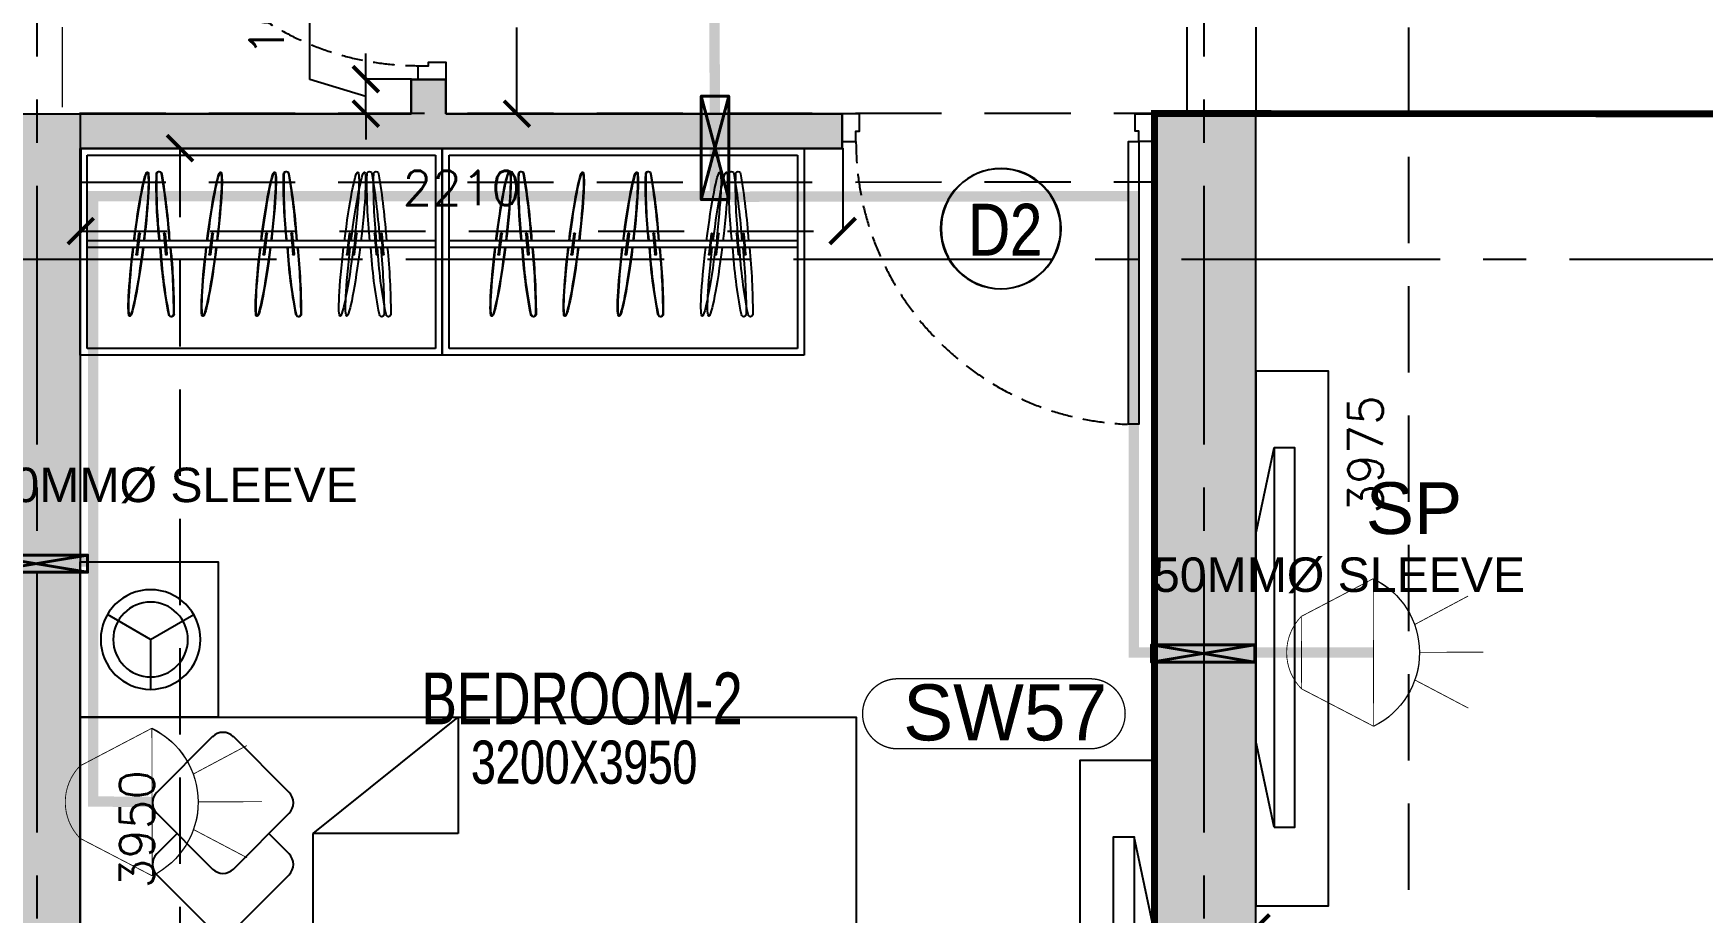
# Model space of a CAD drawing. Header units: millimetres. Extents: x 1135099 to 1230264, y -5736945 to -5695799.
# Drawn here: x 1199245 to 1204086, y -5726791 to -5724241 of the extents above; entities that cross this region are included whole.
import ezdxf
from ezdxf.enums import TextEntityAlignment as Align

# ---------------------------------------------------------------- set-up
doc = ezdxf.new("R2010")
doc.units = ezdxf.units.MM
doc.header["$LTSCALE"] = 1000
doc.header["$MEASUREMENT"] = 0
for name, pattern in [('2BHK-A - FRONT$1$AUDIT_D_120904163729-0', [0]), ('2BHK-A - FRONT$1$HIDDEN', [0.375, 0.25, -0.125]), ('AUDIT_D_120904163729-0', [0]), ('T8(T9 IS SIMILAR) - DIMENSION & TEXTING$0$( Hidden )', [0.375, 0.25, -0.125]), ('T8(T9 IS SIMILAR) - DIMENSION & TEXTING$0$1', [0]), ('T8(T9 IS SIMILAR) - DIMENSION & TEXTING$0$3BHK-D$0$HIDDEN', [0.375, 0.25, -0.125]), ('T8(T9 IS SIMILAR) - DIMENSION & TEXTING$0$HIDDEN', [0.375, 0.25, -0.125]), ('T8(T9 IS SIMILAR) - DIMENSION & TEXTING$1$AUDIT_D_120904163729-0', [0]), ('T8(T9 IS SIMILAR)$0$$0$HIDDEN', [0.375, 0.25, -0.125]), ('T8(T9 IS SIMILAR)$0$HIDDEN', [0.375, 0.25, -0.125]), ('T8_REFUGE COLUMNS$0$CENTER2', [1.125, 0.75, -0.125, 0.125, -0.125])]:
    doc.linetypes.add(name, pattern=pattern)
doc.layers.get('0').update_dxf_attribs({"linetype": 'AUDIT_D_120904163729-0'})
for name, color, linetype in [('2BHK-A - FRONT$0$2BHK-A - FRONT$0$a-furniture', 8, 'Continuous'), ('2BHK-A - FRONT$0$A-DOOR-FULL', 2, 'Continuous'), ('2BHK-A - FRONT$0$a-furniture', 8, 'Continuous'), ('2BHK-A - FRONT$0$a-window-no', 125, 'Continuous'), ('2BHK-A - FRONT$1$A-HATCH -160', 251, '2BHK-A - FRONT$1$AUDIT_D_120904163729-0'), ('T8(T9 IS SIMILAR) - DIMENSION & TEXTING$0$A-DIMENSIONS', 2, 'T8(T9 IS SIMILAR) - DIMENSION & TEXTING$0$HIDDEN'), ('T8(T9 IS SIMILAR) - DIMENSION & TEXTING$0$A-FIRE FIGHTING', 7, 'T8(T9 IS SIMILAR) - DIMENSION & TEXTING$1$AUDIT_D_120904163729-0'), ('T8(T9 IS SIMILAR) - DIMENSION & TEXTING$1$a-window-no', 125, 'Continuous'), ('T8(T9 IS SIMILAR)$0$S-BEAM', 20, 'T8(T9 IS SIMILAR)$0$$0$HIDDEN'), ('T8_REFUGE COLUMNS$0$A-CENTERLINE', 193, 'T8_REFUGE COLUMNS$0$CENTER2'), ('T8_REFUGE COLUMNS$1$A-RCC COLS', 3, 'Continuous'), ('T8_TYPICAL COLUMNS$0$A-RCC COLS', 3, 'Continuous')]:
    doc.layers.add(name, color=color, linetype=linetype)
for name, color, linetype, lineweight in [('2BHK-A - FRONT$0$a-Text', 4, 'Continuous', 0), ('2BHK-A - FRONT$0$a-TEXT -R SIZE', 4, 'Continuous', 0), ('2BHK-A - FRONT$1$A-WALL- 160', 6, 'Continuous', 30), ('T8(T9 IS SIMILAR) - DIMENSION & TEXTING$0$U-IPD-WS-FIRE', 1, 'Continuous', 40), ('T8(T9 IS SIMILAR) - DIMENSION & TEXTING$0$U-IPD-WS-SP', 1, 'Continuous', 5), ('T8(T9 IS SIMILAR) - DIMENSION & TEXTING$0$U-IPD-WS-TEXT', 7, 'Continuous', 0), ('T8(T9 IS SIMILAR) - DIMENSION & TEXTING$1$a-Text', 4, 'Continuous', 0), ('T8(T9 IS SIMILAR) - DIMENSION & TEXTING$1$a-TEXT -R SIZE', 4, 'Continuous', 0), ('T8(T9 IS SIMILAR)$0$D&W', 8, 'Continuous', 25), ('T8(T9 IS SIMILAR)$0$SCPL BEAM', 191, 'T8(T9 IS SIMILAR)$0$$0$HIDDEN', 13), ('T8_REFUGE COLUMNS$0$A-COLUMN NO size reduce', 81, 'Continuous', 25)]:
    doc.layers.add(name, color=color, linetype=linetype, lineweight=lineweight)
doc.layers.add('A-RERA CARPET AREA', color=30, linetype='Continuous', plot=False)
for name, color, linetype, lineweight, true_color in [('T8(T9 IS SIMILAR) - DIMENSION & TEXTING$0$U-IPD-SP-SLEV-50', 7, 'T8(T9 IS SIMILAR) - DIMENSION & TEXTING$0$3BHK-D$0$HIDDEN', 40, 0x2f0dd9), ('T8(T9 IS SIMILAR) - DIMENSION & TEXTING$0$U-IPD-SP-SLEV-80', 7, 'T8(T9 IS SIMILAR) - DIMENSION & TEXTING$0$1', 40, 0x10d54b), ('T8_REFUGE COLUMNS$1$COL-HATCH', 7, 'Continuous', 25, 0xa3a3a3)]:
    doc.layers.add(name, color=color, linetype=linetype, lineweight=lineweight, true_color=true_color)
doc.styles.add('2BHK-A - FRONT$0$ARIAL ARROW', font='swisscl.ttf')
doc.styles.add('2BHK-A - FRONT$0$LODHA STANDERD', font='sanss___.ttf')
doc.styles.add('T8(T9 IS SIMILAR) - DIMENSION & TEXTING$0$arial', font='sanss___.ttf')
doc.styles.add('T8(T9 IS SIMILAR) - DIMENSION & TEXTING$0$Romans 1', font='romans.shx', dxfattribs={"height": 100})
doc.styles.add('T8(T9 IS SIMILAR) - DIMENSION & TEXTING$1$ARIAL ARROW', font='swisscl.ttf')
doc.styles.add('T8(T9 IS SIMILAR) - DIMENSION & TEXTING$1$LODHA STANDERD', font='sanss___.ttf')
doc.styles.add('T8_REFUGE COLUMNS$0$STANDARD', font='GOTHIC.TTF')
doc.dimstyles.new('T8(T9 IS SIMILAR) - DIMENSION & TEXTING$0$ALPINE S', dxfattribs={"dimscale": 0, "dimtxt": 100, "dimasz": 75, "dimexe": 0, "dimexo": 0, "dimgap": 75, "dimtad": 1, "dimdec": 0, "dimzin": 0, "dimdsep": 46, "dimtxsty": 'T8(T9 IS SIMILAR) - DIMENSION & TEXTING$0$Romans 1', "dimblk": 'T8(T9 IS SIMILAR) - DIMENSION & TEXTING$0$_ArchTick', "dimcen": 0.09, "dimclrd": 256, "dimclre": 256, "dimclrt": 7, "dimadec": 0, "dimazin": 0, "dimtfac": 1, "dimtdec": 0, "dimtofl": 0, "dimtmove": 1, "dimatfit": 0, "dimldrblk": 'T8(T9 IS SIMILAR) - DIMENSION & TEXTING$0$_Open90', "dimfxl": 1, "dimtolj": 1, "dimtzin": 0, "dimarcsym": 0})

# ---------------------------------------------------------------- blocks, each defined once
blk = doc.blocks.new('T8(T9 IS SIMILAR) - DIMENSION & TEXTING$1$WINDOW TAG')
at = {"layer": 'T8(T9 IS SIMILAR) - DIMENSION & TEXTING$1$a-window-no'}
blk.add_circle((0, 0), 174.1, dxfattribs=at)
at = {"layer": 'T8(T9 IS SIMILAR) - DIMENSION & TEXTING$1$a-window-no', "style": 'T8(T9 IS SIMILAR) - DIMENSION & TEXTING$1$LODHA STANDERD'}
blk.add_attdef('WINDOW', text='', height=150, dxfattribs=at).set_placement((11.3, 2.8), align=Align.MIDDLE_CENTER)
blk = doc.blocks.new('T8(T9 IS SIMILAR) - DIMENSION & TEXTING$0$_ArchTick')
at = {"color": 0, "linetype": 'ByBlock', "const_width": 0.15}
blk.add_lwpolyline([(-0.5, -0.5), (0.5, 0.5)], dxfattribs=at)
blk = doc.blocks.new('*D611')
at = {"layer": 'T8(T9 IS SIMILAR) - DIMENSION & TEXTING$0$A-DIMENSIONS', "linetype": 'T8(T9 IS SIMILAR) - DIMENSION & TEXTING$0$HIDDEN', "lineweight": -2, "transparency": 16777216}
for p, q in [((1200442.2, -5723474), (1200647.5, -5723474)), ((1200442.2, -5724474), (1200647.5, -5724474))]:
    blk.add_line(p, q, dxfattribs=at)
at = {"layer": 'T8(T9 IS SIMILAR) - DIMENSION & TEXTING$0$A-DIMENSIONS', "lineweight": -2, "transparency": 16777216}
blk.add_line((1200647.5, -5724474), (1200647.5, -5723474), dxfattribs=at)
at = {"layer": 'T8(T9 IS SIMILAR) - DIMENSION & TEXTING$0$A-DIMENSIONS', "linetype": 'ByBlock', "lineweight": -2, "transparency": 16777216, "xscale": 75, "yscale": 75, "zscale": 75}
for p, rotation in [((1200647.5, -5723474), 90), ((1200647.5, -5724474), 270)]:
    blk.add_blockref('T8(T9 IS SIMILAR) - DIMENSION & TEXTING$0$_ArchTick', p, dxfattribs=dict(at, rotation=rotation))
at = {"layer": 'T8(T9 IS SIMILAR) - DIMENSION & TEXTING$0$A-DIMENSIONS', "color": 7, "linetype": 'ByBlock', "transparency": 16777216, "insert": (1200522.5, -5723974), "char_height": 100, "attachment_point": 5, "rotation": 90, "style": 'T8(T9 IS SIMILAR) - DIMENSION & TEXTING$0$Romans 1'}
blk.add_mtext('\\A1;1000', dxfattribs=at)
blk = doc.blocks.new('T8(T9 IS SIMILAR) - DIMENSION & TEXTING$0$_Open90')
at = {"color": 0, "linetype": 'ByBlock', "lineweight": -2}
for p, q in [((0, 0), (-1, 0)), ((-0.5, 0.5), (0, 0)), ((0, 0), (-0.5, -0.5))]:
    blk.add_line(p, q, dxfattribs=at)
blk = doc.blocks.new('*D612')
at = {"layer": 'T8(T9 IS SIMILAR) - DIMENSION & TEXTING$0$A-DIMENSIONS', "lineweight": -2, "transparency": 16777216}
for p, q in [((1200046.8, -5724375.3), (1200046.8, -5723982.4)), ((1200209.3, -5724374), (1200209.3, -5724299)), ((1200209.3, -5724424), (1200046.8, -5724375.3)), ((1200209.3, -5724474), (1200209.3, -5724374)), ((1200209.3, -5724474), (1200209.3, -5724549))]:
    blk.add_line(p, q, dxfattribs=at)
at = {"layer": 'T8(T9 IS SIMILAR) - DIMENSION & TEXTING$0$A-DIMENSIONS', "linetype": 'T8(T9 IS SIMILAR) - DIMENSION & TEXTING$0$HIDDEN', "lineweight": -2, "transparency": 16777216}
for p, q in [((1200342.2, -5724374), (1200209.3, -5724374)), ((1200342.2, -5724474), (1200209.3, -5724474))]:
    blk.add_line(p, q, dxfattribs=at)
at = {"layer": 'T8(T9 IS SIMILAR) - DIMENSION & TEXTING$0$A-DIMENSIONS', "linetype": 'ByBlock', "lineweight": -2, "transparency": 16777216, "xscale": 75, "yscale": 75, "zscale": 75}
for p, rotation in [((1200209.3, -5724374), 270), ((1200209.3, -5724474), 90)]:
    blk.add_blockref('T8(T9 IS SIMILAR) - DIMENSION & TEXTING$0$_ArchTick', p, dxfattribs=dict(at, rotation=rotation))
at = {"layer": 'T8(T9 IS SIMILAR) - DIMENSION & TEXTING$0$A-DIMENSIONS', "color": 7, "linetype": 'ByBlock', "transparency": 16777216, "insert": (1199921.8, -5724178.8), "char_height": 100, "attachment_point": 5, "rotation": 90, "style": 'T8(T9 IS SIMILAR) - DIMENSION & TEXTING$0$Romans 1'}
blk.add_mtext('\\A1;100', dxfattribs=at)
blk = doc.blocks.new('*D613')
at = {"layer": 'T8(T9 IS SIMILAR) - DIMENSION & TEXTING$0$A-DIMENSIONS', "linetype": 'T8(T9 IS SIMILAR) - DIMENSION & TEXTING$0$HIDDEN', "lineweight": -2, "transparency": 16777216}
for p, q in [((1199382.8, -5724574), (1199382.8, -5724814.4)), ((1201592.3, -5724574), (1201592.3, -5724814.4))]:
    blk.add_line(p, q, dxfattribs=at)
at = {"layer": 'T8(T9 IS SIMILAR) - DIMENSION & TEXTING$0$A-DIMENSIONS', "lineweight": -2, "transparency": 16777216}
blk.add_line((1199382.8, -5724814.4), (1201592.3, -5724814.4), dxfattribs=at)
at = {"layer": 'T8(T9 IS SIMILAR) - DIMENSION & TEXTING$0$A-DIMENSIONS', "linetype": 'ByBlock', "lineweight": -2, "transparency": 16777216, "xscale": 75, "yscale": 75, "zscale": 75, "rotation": 180}
blk.add_blockref('T8(T9 IS SIMILAR) - DIMENSION & TEXTING$0$_ArchTick', (1199382.8, -5724814.4), dxfattribs=at)
at = {"layer": 'T8(T9 IS SIMILAR) - DIMENSION & TEXTING$0$A-DIMENSIONS', "linetype": 'ByBlock', "lineweight": -2, "transparency": 16777216, "xscale": 75, "yscale": 75, "zscale": 75}
blk.add_blockref('T8(T9 IS SIMILAR) - DIMENSION & TEXTING$0$_ArchTick', (1201592.3, -5724814.4), dxfattribs=at)
at = {"layer": 'T8(T9 IS SIMILAR) - DIMENSION & TEXTING$0$A-DIMENSIONS', "color": 7, "linetype": 'ByBlock', "transparency": 16777216, "insert": (1200487.5, -5724689.4), "char_height": 100, "attachment_point": 5, "style": 'T8(T9 IS SIMILAR) - DIMENSION & TEXTING$0$Romans 1'}
blk.add_mtext('\\A1;2210', dxfattribs=at)
blk = doc.blocks.new('*D616')
at = {"layer": 'T8(T9 IS SIMILAR) - DIMENSION & TEXTING$0$A-DIMENSIONS', "linetype": 'T8(T9 IS SIMILAR) - DIMENSION & TEXTING$0$HIDDEN', "lineweight": -2, "transparency": 16777216}
for p, q in [((1199527.6, -5724574), (1199670.4, -5724574)), ((1199527.6, -5728524), (1199670.4, -5728524))]:
    blk.add_line(p, q, dxfattribs=at)
at = {"layer": 'T8(T9 IS SIMILAR) - DIMENSION & TEXTING$0$A-DIMENSIONS', "lineweight": -2, "transparency": 16777216}
blk.add_line((1199670.4, -5728524), (1199670.4, -5724574), dxfattribs=at)
at = {"layer": 'T8(T9 IS SIMILAR) - DIMENSION & TEXTING$0$A-DIMENSIONS', "linetype": 'ByBlock', "lineweight": -2, "transparency": 16777216, "xscale": 75, "yscale": 75, "zscale": 75}
for p, rotation in [((1199670.4, -5724574), 90), ((1199670.4, -5728524), 270)]:
    blk.add_blockref('T8(T9 IS SIMILAR) - DIMENSION & TEXTING$0$_ArchTick', p, dxfattribs=dict(at, rotation=rotation))
at = {"layer": 'T8(T9 IS SIMILAR) - DIMENSION & TEXTING$0$A-DIMENSIONS', "color": 7, "linetype": 'ByBlock', "transparency": 16777216, "insert": (1199545.4, -5726549), "char_height": 100, "attachment_point": 5, "rotation": 90, "style": 'T8(T9 IS SIMILAR) - DIMENSION & TEXTING$0$Romans 1'}
blk.add_mtext('\\A1;3950', dxfattribs=at)
blk = doc.blocks.new('*D582')
at = {"layer": 'T8(T9 IS SIMILAR) - DIMENSION & TEXTING$0$A-DIMENSIONS', "linetype": 'T8(T9 IS SIMILAR) - DIMENSION & TEXTING$0$HIDDEN', "lineweight": -2, "transparency": 16777216}
for p, q in [((1202792.3, -5727053), (1202792.3, -5726834.4)), ((1206197.3, -5727053), (1206197.3, -5726834.4))]:
    blk.add_line(p, q, dxfattribs=at)
at = {"layer": 'T8(T9 IS SIMILAR) - DIMENSION & TEXTING$0$A-DIMENSIONS', "lineweight": -2, "transparency": 16777216}
blk.add_line((1202792.3, -5726834.4), (1206197.3, -5726834.4), dxfattribs=at)
at = {"layer": 'T8(T9 IS SIMILAR) - DIMENSION & TEXTING$0$A-DIMENSIONS', "linetype": 'ByBlock', "lineweight": -2, "transparency": 16777216, "xscale": 75, "yscale": 75, "zscale": 75, "rotation": 180}
blk.add_blockref('T8(T9 IS SIMILAR) - DIMENSION & TEXTING$0$_ArchTick', (1202792.3, -5726834.4), dxfattribs=at)
at = {"layer": 'T8(T9 IS SIMILAR) - DIMENSION & TEXTING$0$A-DIMENSIONS', "linetype": 'ByBlock', "lineweight": -2, "transparency": 16777216, "xscale": 75, "yscale": 75, "zscale": 75}
blk.add_blockref('T8(T9 IS SIMILAR) - DIMENSION & TEXTING$0$_ArchTick', (1206197.3, -5726834.4), dxfattribs=at)
at = {"layer": 'T8(T9 IS SIMILAR) - DIMENSION & TEXTING$0$A-DIMENSIONS', "color": 7, "linetype": 'ByBlock', "transparency": 16777216, "insert": (1204494.8, -5726709.4), "char_height": 100, "attachment_point": 5, "style": 'T8(T9 IS SIMILAR) - DIMENSION & TEXTING$0$Romans 1'}
blk.add_mtext('\\A1;3405', dxfattribs=at)
blk = doc.blocks.new('*D585')
at = {"layer": 'T8(T9 IS SIMILAR) - DIMENSION & TEXTING$0$A-DIMENSIONS', "linetype": 'T8(T9 IS SIMILAR) - DIMENSION & TEXTING$0$HIDDEN', "lineweight": -2, "transparency": 16777216}
for p, q in [((1202942.3, -5723474.4), (1203233.8, -5723474.4)), ((1203039.8, -5727449.6), (1203233.8, -5727449.6))]:
    blk.add_line(p, q, dxfattribs=at)
at = {"layer": 'T8(T9 IS SIMILAR) - DIMENSION & TEXTING$0$A-DIMENSIONS', "lineweight": -2, "transparency": 16777216}
blk.add_line((1203233.8, -5723474.4), (1203233.8, -5727449.6), dxfattribs=at)
at = {"layer": 'T8(T9 IS SIMILAR) - DIMENSION & TEXTING$0$A-DIMENSIONS', "linetype": 'ByBlock', "lineweight": -2, "transparency": 16777216, "xscale": 75, "yscale": 75, "zscale": 75}
for p, rotation in [((1203233.8, -5723474.4), 90), ((1203233.8, -5727449.6), 270)]:
    blk.add_blockref('T8(T9 IS SIMILAR) - DIMENSION & TEXTING$0$_ArchTick', p, dxfattribs=dict(at, rotation=rotation))
at = {"layer": 'T8(T9 IS SIMILAR) - DIMENSION & TEXTING$0$A-DIMENSIONS', "color": 7, "linetype": 'ByBlock', "transparency": 16777216, "insert": (1203108.8, -5725462), "char_height": 100, "attachment_point": 5, "rotation": 90, "style": 'T8(T9 IS SIMILAR) - DIMENSION & TEXTING$0$Romans 1'}
blk.add_mtext('\\A1;3975', dxfattribs=at)
blk = doc.blocks.new('T8(T9 IS SIMILAR) - DIMENSION & TEXTING$0$SIDE SPRINKLER')
at = {"layer": 'T8(T9 IS SIMILAR) - DIMENSION & TEXTING$0$U-IPD-WS-SP', "const_width": 3, "elevation": 0}
for points in [[(-6847.2, -87791.6), (-7102.7, -87925.5)], [(-6700.4, -87955.9), (-6510.2, -87854.9)], [(-6683.5, -88053.8), (-6456.1, -88053.8)], [(-6847.2, -88315.9), (-7102.7, -88183.1)], [(-6700.2, -88152.7), (-6509.9, -88253.3)]]:
    blk.add_lwpolyline(points, dxfattribs=at)
for points in [[(-6847.2, -87791.6, 0.000405), (-6846.7, -88316.2, 0.623274), (-6846.7, -87792.3, 0.617961)], [(-7102.7, -87925.2, 0.001274), (-7102.7, -88183.1, -0.409371), (-7102.7, -87925.2, -0.617961)]]:
    blk.add_lwpolyline(points, format="xyb", dxfattribs=at)
at = {"layer": 'T8(T9 IS SIMILAR) - DIMENSION & TEXTING$0$U-IPD-WS-SP'}
for centre, start, end in [((-6975.2, -88053.8), 296.03868, 63.96132), ((-6975.2, -88053.8), 0, 63.96132), ((-6975.2, -88054.2), 296.13155, 0.09287)]:
    blk.add_arc(centre, 291.8, start, end, dxfattribs=at)
blk = doc.blocks.new('T8(T9 IS SIMILAR) - DIMENSION & TEXTING$0$A$C7A147FD6')
at = {"layer": 'T8(T9 IS SIMILAR) - DIMENSION & TEXTING$0$U-IPD-SP-SLEV-50', "linetype": 'ByBlock', "elevation": -0.6}
for points in [[(-8350.1, -10380), (-8050.1, -10380), (-8050.1, -10430), (-8350.1, -10430), (-8350.1, -10380), (-8050.1, -10430), (-8350.1, -10430), (-8050.1, -10380)], [(-4964.8, -10640.4), (-4664.8, -10640.4), (-4664.8, -10690.4), (-4964.8, -10690.4), (-4964.8, -10640.4), (-4664.8, -10690.4), (-4964.8, -10690.4), (-4664.8, -10640.4)]]:
    blk.add_lwpolyline(points, dxfattribs=at)
at = {"layer": 'T8(T9 IS SIMILAR) - DIMENSION & TEXTING$0$U-IPD-SP-SLEV-80', "elevation": -0.6}
blk.add_lwpolyline([(-6190.2, -9049.1), (-6190.2, -9349.1), (-6270.2, -9349.1), (-6270.2, -9049.1), (-6190.2, -9049.1), (-6270.2, -9349.1), (-6190.2, -9349.1), (-6270.2, -9049.1)], dxfattribs=at)
at = {"layer": 'T8(T9 IS SIMILAR) - DIMENSION & TEXTING$0$U-IPD-WS-FIRE', "color": 92, "linetype": 'T8(T9 IS SIMILAR) - DIMENSION & TEXTING$0$( Hidden )', "ltscale": 2, "true_color": 0x00d200, "const_width": 30, "elevation": -0.6}
for points in [[(-2270, 1112.5), (-2270, -5317.1), (-2707.8, -5317.1), (-2707.8, -6277.1), (-6234.7, -6277.1), (-6230.8, -9339.3), (-8033.7, -9339.3), (-8033.7, -11094.6), (-7863, -11096.2)], [(-4320.7, -10662.5), (-5015.6, -10662.5), (-5015.3, -9339.3), (-6230.8, -9340.8)], [(-8548, -10398.2), (-8033.7, -10398.2)]]:
    blk.add_lwpolyline(points, dxfattribs=at)
at = {"layer": 'T8(T9 IS SIMILAR) - DIMENSION & TEXTING$0$U-IPD-WS-FIRE', "xscale": -0.816224026853669, "yscale": 0.8162240268536691, "zscale": 0.8162240268536692, "rotation": 180.2028601007171}
for p in [(1522.5, -82514, -0.6), (-2019.8, -82947.7, -0.6)]:
    blk.add_blockref('T8(T9 IS SIMILAR) - DIMENSION & TEXTING$0$SIDE SPRINKLER', p, dxfattribs=at)
at = {"layer": 'T8(T9 IS SIMILAR) - DIMENSION & TEXTING$0$U-IPD-WS-TEXT', "attachment_point": 1, "rotation": 359.9999, "style": 'T8(T9 IS SIMILAR) - DIMENSION & TEXTING$0$arial'}
for s, width, insert, char_height in [('50MM%%C SLEEVE', 1876.047, (-8345.3, -10126.5, -1), 100), ('SP', 0.382, (-4342.8, -10168.9, -1.3), 150), ('50MM%%C SLEEVE', 1876.047, (-4959.9, -10386.9, -1), 100)]:
    blk.add_mtext_dynamic_manual_height_columns(s, width=width, gutter_width=0.75, heights=[0], dxfattribs=dict(at, insert=insert, char_height=char_height))
blk = doc.blocks.new('T8_REFUGE COLUMNS')
at = {"layer": 'T8_REFUGE COLUMNS$1$COL-HATCH', "linetype": 'ByBlock'}
h = blk.add_hatch(color=256, dxfattribs=at)
h.dxf.hatch_style = 1
h.paths.add_polyline_path([(1199382.1, -5726829.9), (1199132.1, -5726829.9), (1199132.1, -5724474.9), (1199382.1, -5724474.9)])
h = blk.add_hatch(color=256, dxfattribs=at)
h.dxf.hatch_style = 1
h.paths.add_polyline_path([(1202492.1, -5727009.9), (1202792.1, -5727009.9), (1202792.1, -5724474.9), (1202492.1, -5724474.9)])
at = {"layer": 'T8_REFUGE COLUMNS$0$A-CENTERLINE'}
for p, q in [((1199257.1, -5728808.5), (1199257.1, -5698299.6)), ((1202642.1, -5728808.5), (1202642.1, -5698573.6)), ((1217951.3, -5724897.4), (1182156.9, -5724897.4))]:
    blk.add_line(p, q, dxfattribs=at)
at = {"layer": 'T8_REFUGE COLUMNS$0$A-COLUMN NO size reduce', "linetype": 'ByBlock', "const_width": 3.9}
blk.add_lwpolyline([(1201752.9, -5726316.1, -1), (1201752.9, -5726112.9), (1202311.4, -5726112.9, -1), (1202311.4, -5726316.1)], format="xyb", close=True, dxfattribs=at)
at = {"layer": 'T8_REFUGE COLUMNS$1$A-RCC COLS', "linetype": 'ByBlock'}
for points in [[(1199382.1, -5726829.9), (1199132.1, -5726829.9), (1199132.1, -5724474.9), (1199382.1, -5724474.9)], [(1202492.1, -5727009.9), (1202792.1, -5727009.9), (1202792.1, -5724474.9), (1202492.1, -5724474.9)]]:
    blk.add_lwpolyline(points, close=True, dxfattribs=at)
at = {"layer": 'T8_REFUGE COLUMNS$0$A-COLUMN NO size reduce', "linetype": 'ByBlock', "insert": (1201769.1, -5726129.2), "char_height": 162.5, "attachment_point": 1, "style": 'T8_REFUGE COLUMNS$0$STANDARD'}
blk.add_mtext_dynamic_manual_height_columns('SW57', width=444.685, gutter_width=500, heights=[0], dxfattribs=at)
blk = doc.blocks.new('T8_TYPICAL COLUMNS')
at = {"layer": 'T8_TYPICAL COLUMNS$0$A-RCC COLS', "linetype": 'ByBlock'}
blk.add_blockref('T8_REFUGE COLUMNS', (0, 0), dxfattribs=at)
blk = doc.blocks.new('*U710')
for points in [[(0, 0), (0, 820), (-30, 820), (-30, 0)], [(-860, 0), (-820, 0), (-820, -30), (-810, -30), (-810, -80), (-860, -80)], [(40, 0), (0, 0), (0, -30), (-10, -30), (-10, -80), (40, -80)]]:
    blk.add_lwpolyline(points, close=True)
at = {"color": 0, "linetype": 'ByBlock', "ltscale": 0.25}
blk.add_arc((1.2, -0.5), 821.2, 92.373, 179.9653, dxfattribs=at)
blk = doc.blocks.new('*U711')
for points in [[(0, 0), (0, 820), (30, 820), (30, 0)], [(-40, 0), (0, 0), (0, -30), (10, -30), (10, -80), (-40, -80)], [(860, 0), (820, 0), (820, -30), (810, -30), (810, -80), (860, -80)]]:
    blk.add_lwpolyline(points, close=True)
at = {"color": 0, "linetype": 'ByBlock', "ltscale": 0.25}
blk.add_arc((-1.2, -0.5), 821.2, 0.0347, 87.627, dxfattribs=at)
blk = doc.blocks.new('2BHK-A - FRONT$0$WINDOW TAG')
at = {"layer": '2BHK-A - FRONT$0$a-window-no'}
blk.add_circle((0, 0), 174.1, dxfattribs=at)
at = {"layer": '2BHK-A - FRONT$0$a-window-no', "style": '2BHK-A - FRONT$0$LODHA STANDERD'}
blk.add_attdef('WINDOW', text='', height=150, dxfattribs=at).set_placement((11.3, 2.8), align=Align.MIDDLE_CENTER)
blk = doc.blocks.new('2BHK-A - FRONT$0$A$C6E931037')
at = {"layer": '2BHK-A - FRONT$0$a-furniture'}
for p, q in [((1050, 600), (0, 600)), ((0, 600), (0, 0)), ((1050, 0), (1050, 600)), ((1030, 580), (20, 580)), ((20, 580), (20, 20)), ((1030, 20), (1030, 580)), ((169.2, 247.5), (161.9, 307.1)), ((170.8, 247.5), (163.5, 307.1)), ((164.9, 307.5), (172.2, 247.9)), ((166.5, 307.5), (173.8, 247.9)), ((242.4, 247.6), (247.7, 307.4)), ((244, 247.6), (249.2, 307.4)), ((250.7, 307.1), (245.4, 247.4)), ((252.2, 307.1), (247, 247.4)), ((381.4, 247.5), (374, 307.1)), ((374, 307.1), (374, 307.1)), ((382.9, 247.5), (375.6, 307.1)), ((375.6, 307.1), (375.6, 307.1)), ((377, 307.5), (377, 307.5)), ((377, 307.5), (384.3, 247.9)), ((378.6, 307.5), (378.6, 307.5)), ((378.6, 307.5), (385.9, 247.9)), ((538.2, 247.5), (530.9, 307.1)), ((539.8, 247.5), (532.4, 307.1)), ((533.9, 307.5), (541.2, 247.9)), ((535.4, 307.5), (542.7, 247.9)), ((611.4, 247.6), (616.6, 307.4)), ((612.9, 247.6), (618.2, 307.4)), ((619.6, 307.1), (614.4, 247.4)), ((621.2, 307.1), (615.9, 247.4)), ((780.2, 247.5), (772.9, 307.1)), ((775.8, 307.5), (783.1, 247.9)), ((799.4, 247.5), (792.1, 307.1)), ((795.1, 307.5), (802.4, 247.9)), ((853.4, 247.6), (858.6, 307.4)), ((861.6, 307.1), (856.3, 247.4)), ((872.6, 247.6), (877.8, 307.4)), ((880.8, 307.1), (875.6, 247.4)), ((1029, 287.5), (19, 287.5)), ((1030, 267.5), (20, 267.5)), ((381.4, 247.5), (381.4, 247.5)), ((382.9, 247.5), (382.9, 247.5)), ((384.3, 247.9), (384.3, 247.9)), ((385.9, 247.9), (385.9, 247.9)), ((0, 0), (1050, 0)), ((20, 20), (1030, 20))]:
    blk.add_line(p, q, dxfattribs=at)
for centre, radius, start, end in [((263.6, 481.1), 6.91, 353.3258, 176.6742), ((265.2, 481.1), 6.91, 353.3258, 176.6742), ((632.6, 481.1), 6.91, 353.3258, 176.6742), ((634.1, 481.1), 6.91, 353.3258, 176.6742), ((874.5, 481.1), 6.91, 353.3258, 176.6742), ((893.8, 481.1), 6.91, 353.3258, 176.6742), ((1679.1, 203.5), 1449.3, 168.9432, 176.6792), ((1680.7, 203.5), 1449.3, 168.9432, 176.6792), ((-1659.6, 483.1), 1930.1, 354.1834, 359.9166), ((-1658.1, 483.1), 1930.1, 354.1834, 359.9166), ((2048.1, 203.5), 1449.3, 168.9432, 176.6792), ((2049.6, 203.5), 1449.3, 168.9432, 176.6792), ((-1290.6, 483.1), 1930.1, 354.1834, 359.9166), ((-1289.1, 483.1), 1930.1, 354.1834, 359.9166), ((2290, 203.5), 1449.3, 168.9432, 176.6792), ((2309.3, 203.5), 1449.3, 168.9432, 176.6792), ((-1048.7, 483.1), 1930.1, 354.1834, 359.9166), ((-1029.4, 483.1), 1930.1, 354.1834, 359.9166), ((163.4, 307.3), 1.5, 7, 187), ((165, 307.3), 1.5, 7, 187), ((249.2, 307.3), 1.5, 355, 175), ((250.7, 307.3), 1.5, 355, 175), ((375.5, 307.3), 1.5, 7, 187), ((377.1, 307.3), 1.5, 7, 187), ((532.4, 307.3), 1.5, 7, 187), ((533.9, 307.3), 1.5, 7, 187), ((618.1, 307.3), 1.5, 355, 175), ((619.7, 307.3), 1.5, 355, 175), ((774.3, 307.3), 1.5, 7, 187), ((793.6, 307.3), 1.5, 7, 187), ((860.1, 307.3), 1.5, 355, 175), ((879.3, 307.3), 1.5, 355, 175), ((170.7, 247.7), 1.5, 187, 7), ((172.3, 247.7), 1.5, 187, 7), ((1671.5, 107.8), 1450.8, 173.6789, 181.3108), ((1673.1, 107.8), 1450.8, 173.6789, 181.3108), ((-1666, 397), 1928.2, 350.3383, 356.1495), ((-1664.5, 397), 1928.2, 350.3383, 356.1495), ((243.9, 247.5), 1.5, 175, 355), ((245.5, 247.5), 1.5, 175, 355), ((382.8, 247.7), 1.5, 187, 7), ((384.4, 247.7), 1.5, 187, 7), ((539.7, 247.7), 1.5, 187, 7), ((541.2, 247.7), 1.5, 187, 7), ((2040.5, 107.8), 1450.8, 173.6789, 181.3108), ((2042, 107.8), 1450.8, 173.6789, 181.3108), ((-1297, 397), 1928.2, 350.3383, 356.1495), ((-1295.5, 397), 1928.2, 350.3383, 356.1495), ((612.9, 247.5), 1.5, 175, 355), ((614.4, 247.5), 1.5, 175, 355), ((781.7, 247.7), 1.5, 187, 7), ((800.9, 247.7), 1.5, 187, 7), ((2282.4, 107.8), 1450.8, 173.6789, 181.3108), ((-1055.1, 397), 1928.2, 350.3383, 356.1495), ((2301.7, 107.8), 1450.8, 173.6789, 181.3108), ((854.8, 247.5), 1.5, 175, 355), ((-1035.8, 397), 1928.2, 350.3383, 356.1495), ((874.1, 247.5), 1.5, 175, 355), ((228, 73.8), 6.91, 173.3258, 356.6742), ((229.5, 73.8), 6.91, 173.3258, 356.6742), ((596.9, 73.8), 6.91, 173.3258, 356.6742), ((598.5, 73.8), 6.91, 173.3258, 356.6742), ((838.9, 73.8), 6.91, 173.3258, 356.6742), ((858.1, 73.8), 6.91, 173.3258, 356.6742)]:
    blk.add_arc(centre, radius, start, end, dxfattribs=at)
for centre, start_param, end_param in [((169.2, 272.7), -1.509644, 1.493508), ((170.7, 272.7), -1.509644, 1.493508), ((381.3, 272.7), -1.509644, 1.493508), ((382.8, 272.7), -1.509644, 1.493508), ((538.1, 272.7), -1.509644, 1.493508), ((539.7, 272.7), -1.509644, 1.493508), ((780.1, 272.7), -1.509644, 1.493508), ((799.3, 272.7), -1.509644, 1.493508), ((168, 282.7), 1.633749, 4.633301), ((169.5, 282.7), 1.633749, 4.633301), ((380.1, 282.7), 1.633749, 4.633301), ((381.6, 282.7), 1.633749, 4.633301), ((536.9, 282.7), 1.633749, 4.633301), ((538.5, 282.7), 1.633749, 4.633301), ((778.9, 282.7), 1.633749, 4.633301), ((798.1, 282.7), 1.633749, 4.633301)]:
    blk.add_ellipse(centre, major_axis=(-26.2, 213.6), ratio=0.065707, start_param=start_param, end_param=end_param, dxfattribs=at)
blk = doc.blocks.new('2BHK-A - FRONT$0$A$C7BF77BFD')
at = {"layer": '2BHK-A - FRONT$0$a-furniture'}
for p, q in [((-300, 1078.1), (-246.9, 1328.1)), ((-300, 1078.1), (-300, 478.1)), ((-246.9, 228.1), (-300, 478.1))]:
    blk.add_line(p, q, dxfattribs=at)
for points in [[(-300, 1550), (-300, 0), (-90, 0), (-90, 1550)], [(-246.9, 228.1), (-186.9, 228.1), (-186.9, 1328.1), (-246.9, 1328.1)]]:
    blk.add_lwpolyline(points, close=True, dxfattribs=at)
blk = doc.blocks.new('2BHK-A - FRONT$0$2BHK-A - FRONT$0$a bed')
at = {"color": 0, "linetype": 'ByBlock', "extrusion": (1.06338e-09, -0.000260045, 1)}
for q in [(78.6, 2497.2), (328.9, 2497.3), (203.8, 2280.5)]:
    blk.add_line((203.8, 2425), q, dxfattribs=at)
at = {"color": 0, "linetype": 'ByBlock'}
for p, q in [((675, 2200, 0), (675, 737.5, 0)), ((221.8, 1867.4, 0), (383.5, 2029, 0)), ((444.1, 2029, 0), (605.8, 1867.4, 0)), ((334.7, 1693.9, 0), (221.8, 1806.8, 0)), ((605.8, 1806.8, 0), (492.9, 1693.9, 0)), ((221.8, 1581, 0), (383.5, 1742.6, 0)), ((444.1, 1742.6, 0), (605.8, 1581, 0)), ((221.8, 1389.8, 0), (383.5, 1551.4, 0)), ((444.1, 1551.4, 0), (605.8, 1389.8, 0)), ((287.1, 1455.1, 0), (221.8, 1520.4, 0)), ((605.8, 1520.4, 0), (540.5, 1455.1, 0)), ((383.5, 1167.5, 0), (221.8, 1329.2, 0)), ((605.8, 1329.2, 0), (444.1, 1167.5, 0)), ((221.8, 857.3, 0), (383.5, 1019, 0)), ((444.1, 1019, 0), (605.8, 857.3, 0)), ((221.8, 679, 0), (383.5, 840.6, 0)), ((444.1, 840.6, 0), (605.8, 679, 0)), ((280.7, 737.9, 0), (221.8, 796.7, 0)), ((605.8, 796.7, 0), (546.9, 737.9, 0)), ((1095.6, 737.5, 0), (675, 737.5, 0)), ((675, 737.5, 0), (1095.6, 400, 0)), ((1095.6, 400, 0), (1095.6, 737.5, 0)), ((383.5, 456.7, 0), (221.8, 618.4, 0)), ((605.8, 618.4, 0), (444.1, 456.7, 0)), ((56.3, 400, 0), (506.3, 400, 0))]:
    blk.add_line(p, q, dxfattribs=at)
at = {"color": 0, "linetype": 'ByBlock', "extrusion": (1.06338e-09, 0.000260045, 1)}
for q in [(203.8, 319.5), (78.6, 102.8), (328.9, 102.7)]:
    blk.add_line((203.8, 175), q, dxfattribs=at)
at = {"color": 0, "linetype": 'ByBlock'}
for points in [[(0, 2200), (0, 2650), (400, 2650), (400, 2200)], [(0, 400), (0, -50), (400, -50), (400, 400)]]:
    blk.add_lwpolyline(points, close=True, dxfattribs=at)
blk.add_lwpolyline([(0, 400), (2250, 400), (2250, 2200), (0, 2200), (0, 400)], dxfattribs=at)
at = {"color": 0, "linetype": 'ByBlock', "extrusion": (1.06338e-09, -0.000260045, 1)}
for radius in [144.5, 108.4]:
    blk.add_circle((203.8, 2425, -0.6), radius, dxfattribs=at)
at = {"color": 0, "linetype": 'ByBlock', "extrusion": (1.06338e-09, 0.000260045, 1)}
for radius in [144.5, 108.4]:
    blk.add_circle((203.8, 175, 0), radius, dxfattribs=at)
at = {"color": 0, "linetype": 'ByBlock', "extrusion": (7.42612e-06, -2.34658e-07, -1)}
for centre, major_axis, start_param, end_param in [((417.2, 2002.1, 0), (-26.9, 26.9, 0), 6.283185, 7.853982), ((252.2, 1837.1, 0.7), (-30.3, 30.3, 0), 4.712389, 6.283185), ((575.4, 1837.1, 0.7), (30.3, 30.3, 0), 0, 1.570796), ((413.8, 1712.3, 0.7), (-30.3, 30.3, 0), 6.283185, 7.853982), ((252.2, 1550.7, 0.7), (30.3, 30.3, 0), 3.141593, 4.712389), ((413.8, 1521.1, 0.7), (30.3, 30.3, 0), 4.712389, 6.283185), ((575.4, 1550.7, 0.7), (30.3, 30.3, 0), 0, 1.570796), ((252.2, 1359.5, 0.7), (-30.3, 30.3, 0), 4.712389, 6.283185), ((575.4, 1359.5, 0.7), (-30.3, 30.3, 0), 1.570796, 3.141593), ((413.8, 1197.8, 0.7), (-30.3, 30.3, 0), 3.141593, 4.712389), ((413.8, 988.7, 0.7), (30.3, 30.3, 0), 4.712389, 6.283185), ((252.2, 827, 0.7), (30.3, 30.3, 0), 3.141593, 4.712389), ((413.8, 810.3, 0.7), (30.3, 30.3, 0), 4.712389, 6.283185), ((575.4, 827, 0.7), (-30.3, 30.3, 0), 1.570796, 3.141593), ((252.2, 648.7, 0.7), (-30.3, 30.3, 0), 4.712389, 6.283185), ((575.4, 648.7, 0.7), (-30.3, 30.3, 0), 1.570796, 3.141593), ((413.8, 487.1, 0.7), (30.3, 30.3, 0), 1.570796, 3.141593)]:
    blk.add_ellipse(centre, major_axis=major_axis, ratio=1, start_param=start_param, end_param=end_param, dxfattribs=at)
blk = doc.blocks.new('2BHK-A - FRONT')
at = {"layer": '2BHK-A - FRONT$1$A-HATCH -160', "linetype": 'ByBlock'}
h = blk.add_hatch(dxfattribs=at)
h.set_pattern_fill('ZIGZAG', color=256, scale=250)
h.set_pattern_definition([(0, (0, 0), (31.25, 31.25), [31.25, -31.25]), (90, (31.25, 0), (-31.25, 31.25), [31.25, -31.25])])
h.paths.add_polyline_path([(1142149.5, -5723474.6), (1143849.6, -5723474.6), (1143849.6, -5723374.6), (1142149.5, -5723374.6)])
h.paths.add_polyline_path([(1144889.5, -5724474.6), (1144889.5, -5724574.6), (1147099.5, -5724574.6), (1147099.5, -5724474.6), (1145949.5, -5724474.2), (1145949.5, -5724374.2), (1145849.5, -5724374.2), (1145849.5, -5724474.6)])
h.paths.add_polyline_path([(1145949.5, -5723374.2), (1146849.2, -5723374.2), (1146849.2, -5723474.2), (1145949.5, -5723474.2)])
h.paths.add_polyline_path([(1147599.2, -5723474.2), (1148199.2, -5723474.2), (1148199.2, -5723374.2), (1147599.2, -5723374.2)])
h.paths.add_polyline_path([(1150399.5, -5721024.5), (1150499.5, -5721024.5), (1150499.5, -5721774.2), (1150399.5, -5721774.2)])
h.paths.add_polyline_path([(1150399.5, -5720124.5), (1150499.5, -5720124.5), (1150499.5, -5719224.6), (1150399.5, -5719224.6)])
h.paths.add_polyline_path([(1145549.4, -5721674.6), (1145649.4, -5721674.6), (1145649.4, -5721174.6), (1145649.4, -5721174.6), (1145649.4, -5721073.7), (1145549.4, -5721073.9)])
h.paths.add_polyline_path([(1148199.5, -5728684.2), (1148934.5, -5728684.2), (1148934.5, -5728584.2), (1148199.5, -5728584.2)])
h.paths.add_polyline_path([(1148449.5, -5721774.6), (1148849.5, -5721774.6), (1148849.5, -5721674.6), (1148449.5, -5721674.6)])
h.paths.add_polyline_path([(1150149.5, -5721674.6), (1150399.5, -5721674.6), (1150399.5, -5721774.6), (1150149.5, -5721774.6)])
h = blk.add_hatch(dxfattribs=at)
h.set_pattern_fill('ANSI32', color=256, scale=150)
h.set_pattern_definition([(45, (0, -0.55), (-39.77475644, 39.77475644), []), (45, (26.517, -0.55), (-39.77475644, 39.77475644), [])])
h.paths.add_polyline_path([(1145269.9, -5728524.2), (1145269.9, -5728684.2), (1144639.8, -5728684.2), (1144639.8, -5726829.5), (1144799.8, -5726829.5), (1144799.8, -5728524.2)])
h.paths.add_polyline_path([(1148934.5, -5727449.8), (1148934.5, -5727609.8), (1147999.5, -5727609.8), (1147999.5, -5727009.5), (1148159.5, -5727009.5), (1148159.5, -5727449.8)])
h.paths.add_polyline_path([(1147999.5, -5728684.2), (1147999.5, -5728524.2), (1147369.9, -5728524.2), (1147369.9, -5728684.2)])
edge = h.paths.add_edge_path()
edge.add_line((1151334.5, -5727449.8), (1151779.5, -5727449.8))
edge.add_line((1151779.5, -5727449.8), (1151779.5, -5727609.8))
edge.add_line((1151704.5, -5727609.8), (1151334.5, -5727609.8))
edge.add_line((1151334.5, -5727609.8), (1151334.5, -5727449.8))
h.paths.add_polyline_path([(1146264.5, -5719573.8), (1146424.5, -5719573.8), (1146424.5, -5719224.6), (1146264.5, -5719224.6)])
h.paths.add_polyline_path([(1145549.4, -5721834.4), (1145788.9, -5721834.4), (1145790, -5721674.6), (1145549.4, -5721674.6)])
h.paths.add_polyline_path([(1145949.5, -5721924.2), (1145949.5, -5722524.6), (1145789.5, -5722524.6), (1145789.5, -5721924.2)])
h.paths.add_polyline_path([(1144599.5, -5721924.6), (1144759.5, -5721924.6), (1144762, -5722524.6), (1144602, -5722524.6)])
h.paths.add_polyline_path([(1144599.5, -5723474.6), (1144599.5, -5723174.6), (1144759.5, -5723174.6), (1144759.5, -5723314.6), (1145789.5, -5723314.6), (1145789.5, -5723174.6), (1145949.5, -5723174.6), (1145949.5, -5723474.2)])
at = {"layer": '2BHK-A - FRONT$1$A-WALL- 160', "linetype": 'ByBlock'}
for p, q in [((1145949.5, -5724374.2), (1145849.5, -5724374.2)), ((1145849.5, -5724374.2), (1145849.5, -5724474.6)), ((1145949.5, -5724474.6), (1145949.5, -5724374.2)), ((1144889.5, -5724474.6), (1145849.5, -5724474.6)), ((1145949.5, -5724474.6), (1147099.5, -5724474.6)), ((1147099.5, -5724474.6), (1147099.5, -5724574.6)), ((1144889.5, -5724574.6), (1147099.5, -5724574.6))]:
    blk.add_line(p, q, dxfattribs=at)
at = {"layer": '2BHK-A - FRONT$0$2BHK-A - FRONT$0$a-furniture', "extrusion": (-4.84058e-05, 0.000523293, -1), "zscale": -1, "rotation": 179.9999999999999}
blk.add_blockref('2BHK-A - FRONT$0$2BHK-A - FRONT$0$a bed', (-1144889.7, -5725822.9, -3052.9), dxfattribs=at)
at = {"layer": '2BHK-A - FRONT$0$A-DOOR-FULL', "linetype": '2BHK-A - FRONT$1$HIDDEN'}
for name, p, rotation in [('*U710', (1145869.5, -5723514.6), 90), ('*U711', (1147959.5, -5724554.6), 180)]:
    blk.add_blockref(name, p, dxfattribs=dict(at, rotation=rotation))
at = {"layer": '2BHK-A - FRONT$0$a-furniture', "extrusion": (-0.000159294, -0.000512155, -1)}
for name, p, zscale, rotation in [('2BHK-A - FRONT$0$A$C6E931037', (-1144889.5, -5724573.9, 2749.5), -1.000000000000021, 180), ('2BHK-A - FRONT$0$A$C6E931037', (-1145939.5, -5724573.9, 2749.5), -1.000000000000021, 180), ('2BHK-A - FRONT$0$A$C7BF77BFD', (-1147699.5, -5727898.4, 2750.7), -0.9999999999999999, 9.268297928415614e-09)]:
    blk.add_blockref(name, p, dxfattribs=dict(at, zscale=zscale, rotation=rotation))
at = {"layer": '2BHK-A - FRONT$0$a-furniture', "extrusion": (-0.000159294, 0.000512155, 1), "rotation": 359.9999999999999}
blk.add_blockref('2BHK-A - FRONT$0$A$C7BF77BFD', (1148599.5, -5726770, -3116), dxfattribs=at)
at = {"layer": '2BHK-A - FRONT$0$a-window-no'}
ref = blk.add_blockref('2BHK-A - FRONT$0$WINDOW TAG', (1147559, -5724807.6), dxfattribs=dict(at, xscale=-1, rotation=180))
ref.add_attrib('WINDOW', 'D2', dxfattribs={"height": 150, "style": '2BHK-A - FRONT$0$LODHA STANDERD', "width": 0.8}).set_placement((1147571.7, -5724810.4), align=Align.MIDDLE_CENTER)
at = {"layer": '2BHK-A - FRONT$0$a-Text', "style": '2BHK-A - FRONT$0$ARIAL ARROW'}
blk.add_text('BEDROOM-2', height=150, dxfattribs=at).set_placement((1145878.5, -5726244.5))
at = {"layer": '2BHK-A - FRONT$0$a-TEXT -R SIZE', "color": 2, "style": '2BHK-A - FRONT$0$ARIAL ARROW'}
blk.add_text('3200X3950', height=125, dxfattribs=at).set_placement((1146022.6, -5726416.9))
blk = doc.blocks.new('T8(T9 IS SIMILAR)')
at = {"layer": 'T8(T9 IS SIMILAR)$0$S-BEAM'}
for p, q in [((1202591.8, -5723473.5, 0.1), (1202591.8, -5724473.3, 0.1)), ((1202791.8, -5723473.6, 0.1), (1202791.8, -5724473.3, 0.1)), ((1199380.4, -5724472.4), (1202491.9, -5724472.4, -0.5)), ((1199380.4, -5724672.4), (1202491.7, -5724672.3, 0.1))]:
    blk.add_line(p, q, dxfattribs=at)
at = {"layer": 'T8(T9 IS SIMILAR)$0$SCPL BEAM', "linetype": 'T8(T9 IS SIMILAR)$0$HIDDEN'}
blk.add_line((1199330.3, -5723473.5, 0.1), (1199330.3, -5724455, 0), dxfattribs=at)
at = {"layer": 'T8(T9 IS SIMILAR)$0$D&W', "linetype": 'ByBlock'}
for name, p in [('T8_TYPICAL COLUMNS', (0, 0)), ('2BHK-A - FRONT', (54492.8, -0.4))]:
    blk.add_blockref(name, p, dxfattribs=at)
blk = doc.blocks.new('T8(T9 IS SIMILAR) - DIMENSION & TEXTING')
at = {"layer": 'T8(T9 IS SIMILAR) - DIMENSION & TEXTING$0$A-FIRE FIGHTING', "linetype": 'ByBlock'}
blk.add_blockref('T8(T9 IS SIMILAR) - DIMENSION & TEXTING$0$A$C7A147FD6', (1207452.3, -5715374), dxfattribs=at)
at = {"layer": 'T8(T9 IS SIMILAR) - DIMENSION & TEXTING$1$a-window-no'}
ref = blk.add_blockref('T8(T9 IS SIMILAR) - DIMENSION & TEXTING$1$WINDOW TAG', (1202051.8, -5724807.4), dxfattribs=dict(at, xscale=-1, rotation=180))
ref.add_attrib('WINDOW', 'D2', dxfattribs={"height": 150, "style": 'T8(T9 IS SIMILAR) - DIMENSION & TEXTING$1$LODHA STANDERD', "width": 0.8}).set_placement((1202064.5, -5724810.2), align=Align.MIDDLE_CENTER)
at = {"layer": 'T8(T9 IS SIMILAR) - DIMENSION & TEXTING$1$a-Text', "style": 'T8(T9 IS SIMILAR) - DIMENSION & TEXTING$1$ARIAL ARROW'}
blk.add_text('BEDROOM-2', height=150, dxfattribs=at).set_placement((1200371.2, -5726244.7))
at = {"layer": 'T8(T9 IS SIMILAR) - DIMENSION & TEXTING$1$a-TEXT -R SIZE', "color": 2, "style": 'T8(T9 IS SIMILAR) - DIMENSION & TEXTING$1$ARIAL ARROW'}
blk.add_text('3200X3950', height=125, dxfattribs=at).set_placement((1200515.4, -5726417.1))
at = {"layer": 'T8(T9 IS SIMILAR) - DIMENSION & TEXTING$0$A-DIMENSIONS', "linetype": 'ByBlock'}
for base, p1, p2, picture, middle in [((1200647.5, -5723474), (1200442.2, -5724474), (1200442.2, -5723474), '*D611', (1200522.5, -5723974)), ((1203233.8, -5727449.6), (1202942.3, -5723474.4), (1203039.8, -5727449.6), '*D585', (1203108.8, -5725462)), ((1200209.3, -5724374), (1200342.2, -5724474), (1200342.2, -5724374), '*D612', (1199921.8, -5724300.3)), ((1199670.4, -5724574), (1199527.6, -5728524), (1199527.6, -5724574), '*D616', (1199545.4, -5726549))]:
    dim = blk.add_linear_dim(base=base, p1=p1, p2=p2, angle=90, dimstyle='T8(T9 IS SIMILAR) - DIMENSION & TEXTING$0$ALPINE S', override={"dimscale": 1, "dimfxl": 5, "dimarcsym": 1}, dxfattribs=at)
    dim.commit()
    dim.dimension.update_dxf_attribs({"geometry": picture, "text_midpoint": middle})
for base, p1, p2, picture, middle in [((1201592.323, -5724814.3766), (1199382.7767, -5724574.0271), (1201592.323, -5724574.0277), '*D613', (1200487.5498, -5724689.3766)), ((1206197.3, -5726834.4), (1202792.3, -5727053, -0.1), (1206197.3, -5727053), '*D582', (1204494.8, -5726709.4))]:
    dim = blk.add_linear_dim(base=base, p1=p1, p2=p2, dimstyle='T8(T9 IS SIMILAR) - DIMENSION & TEXTING$0$ALPINE S', override={"dimscale": 1, "dimfxl": 5, "dimarcsym": 1}, dxfattribs=at)
    dim.commit()
    dim.dimension.update_dxf_attribs({"geometry": picture, "text_midpoint": middle})

msp = doc.modelspace()

# ---------------------------------------------------------------- linework, layer by layer
at = {"layer": 'A-RERA CARPET AREA', "const_width": 20, "elevation": 0.4}
msp.add_lwpolyline([(1204692.2, -5723374), (1204692.2, -5724474.4), (1202496.6, -5724473.7), (1202497.2, -5728522.5), (1199297.1, -5728523.1), (1199297.1, -5727424.2), (1195746.5, -5727424.2), (1195746.5, -5723474.1), (1196646.6, -5723474.3), (1196646.6, -5721923.9), (1199097.1, -5721923.9), (1199097, -5723474), (1200446.7, -5723474), (1200446.7, -5721923.8), (1200916.9, -5721923.8), (1200916.9, -5721674.5), (1201731.6, -5721674.5), (1201732, -5719224.1), (1204532.2, -5719224.5), (1204532.2, -5723374)], close=True, dxfattribs=at)

# ---------------------------------------------------------------- next in the draw order: block references
at = {"linetype": 'ByBlock'}
msp.add_blockref('T8(T9 IS SIMILAR)', (-1.4, 0.2, -0.6), dxfattribs=at)

# ---------------------------------------------------------------- next in the draw order: block references
msp.add_blockref('T8(T9 IS SIMILAR) - DIMENSION & TEXTING', (0, 0), dxfattribs=at)

doc.saveas('drawing.dxf')
